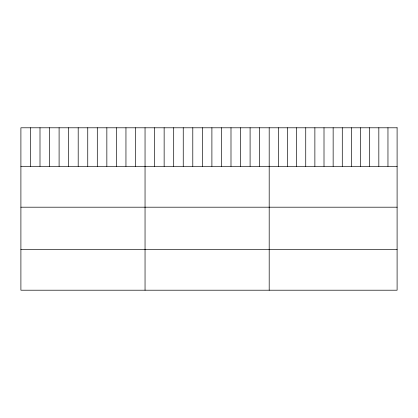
<?xml version="1.0" encoding="UTF-8"?>
<svg xmlns="http://www.w3.org/2000/svg" width="418" height="418" viewBox="0 0 418 418"><rect width="100%" height="100%" fill="white"/><g stroke="black" fill="none" stroke-linecap="round" stroke-linejoin="round"><path stroke-width="0.63" d="M20.9 166.307L397.1 166.307M20.9 207.192L397.1 207.192M20.9 249.321L397.1 249.321M387.961 127.793L387.961 166.307M378.828 127.793L378.828 166.307M369.69 127.793L369.69 166.307M360.556 127.793L360.556 166.307M351.418 127.793L351.418 166.307M342.285 127.793L342.285 166.307M333.146 127.793L333.146 166.307M324.007 127.793L324.007 166.307M314.874 127.793L314.874 166.307M305.736 127.793L305.736 166.307M296.602 127.793L296.602 166.307M287.464 127.793L287.464 166.307M278.331 127.793L278.331 166.307M269.192 127.793L269.192 290.207M259.641 127.793L259.641 166.307M250.095 127.793L250.095 166.307M240.543 127.793L240.543 166.307M230.992 127.793L230.992 166.307M221.446 127.793L221.446 166.307M211.895 127.793L211.895 166.307M202.343 127.793L202.343 166.307M192.792 127.793L192.792 166.307M183.246 127.793L183.246 166.307M173.695 127.793L173.695 166.307M164.143 127.793L164.143 166.307M154.597 127.793L154.597 166.307M145.046 127.793L145.046 290.207M135.495 127.793L135.495 166.307M125.949 127.793L125.949 166.307M116.397 127.793L116.397 166.307M106.846 127.793L106.846 166.307M97.3 127.793L97.3 166.307M87.749 127.793L87.749 166.307M78.197 127.793L78.197 166.307M68.646 127.793L68.646 166.307M59.1 127.793L59.1 166.307M49.549 127.793L49.549 166.307M39.997 127.793L39.997 166.307M30.451 127.793L30.451 166.307M397.1 127.793L20.9 127.793L20.9 290.207L397.1 290.207L397.1 127.793"/></g></svg>
